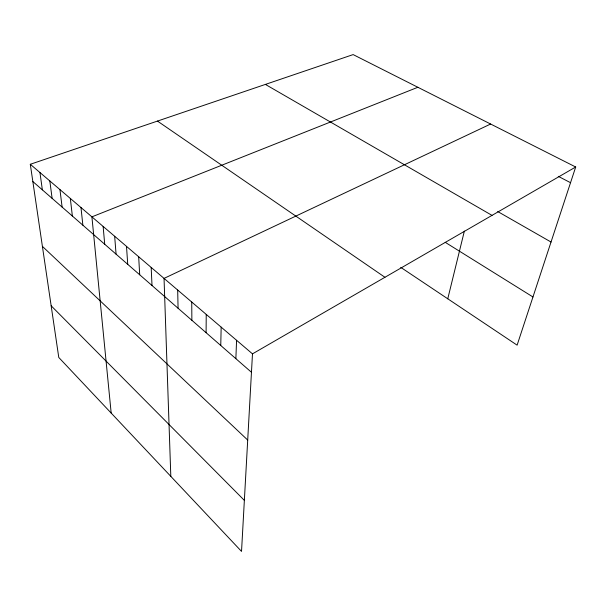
<?xml version="1.0" encoding="UTF-8"?>
<svg xmlns="http://www.w3.org/2000/svg" width="606" height="606" viewBox="0 0 606 606"><rect width="100%" height="100%" fill="white"/><g stroke="black" fill="none" stroke-linecap="round" stroke-linejoin="round"><path stroke-width="0.91" d="M206.101 332.702L206.229 314.393M220.758 345.496L221.16 327.134M235.87 358.676L236.575 340.284M30.3 164.287L252.482 353.859L241.529 551.407L58.774 357.457L30.3 164.287L353.146 54.593L575.7 166.998L517.115 345.155L400.748 267.352M447.766 298.788L464.363 231.113M252.482 353.859L575.7 166.998M490.625 124.025L164.044 278.396L170.816 476.361M417.867 87.279L91.907 216.85L111.178 413.072M558.27 176.338L570.534 182.701M497.731 211.539L551.028 242.029M265.383 84.416L492.011 215.38M445.213 242.317L532.962 296.97M157.454 121.079L384.939 277.283M32.845 181.55L251.46 372.273M42.397 246.362L247.702 440.054M51.162 305.795L244.354 500.359M39.935 172.505L42.367 189.852M49.813 180.936L52.124 198.367M59.941 189.572L62.115 207.085M70.326 198.435L72.364 216.024M80.977 207.525L82.87 225.197M103.134 226.432L104.717 244.248M114.663 236.264L116.072 254.156M126.502 246.362L127.73 264.33M138.668 256.747L139.706 274.776M151.174 267.42L152.015 285.517M177.687 290.039L178.073 308.249M191.738 302.03L191.875 320.294"/></g></svg>
